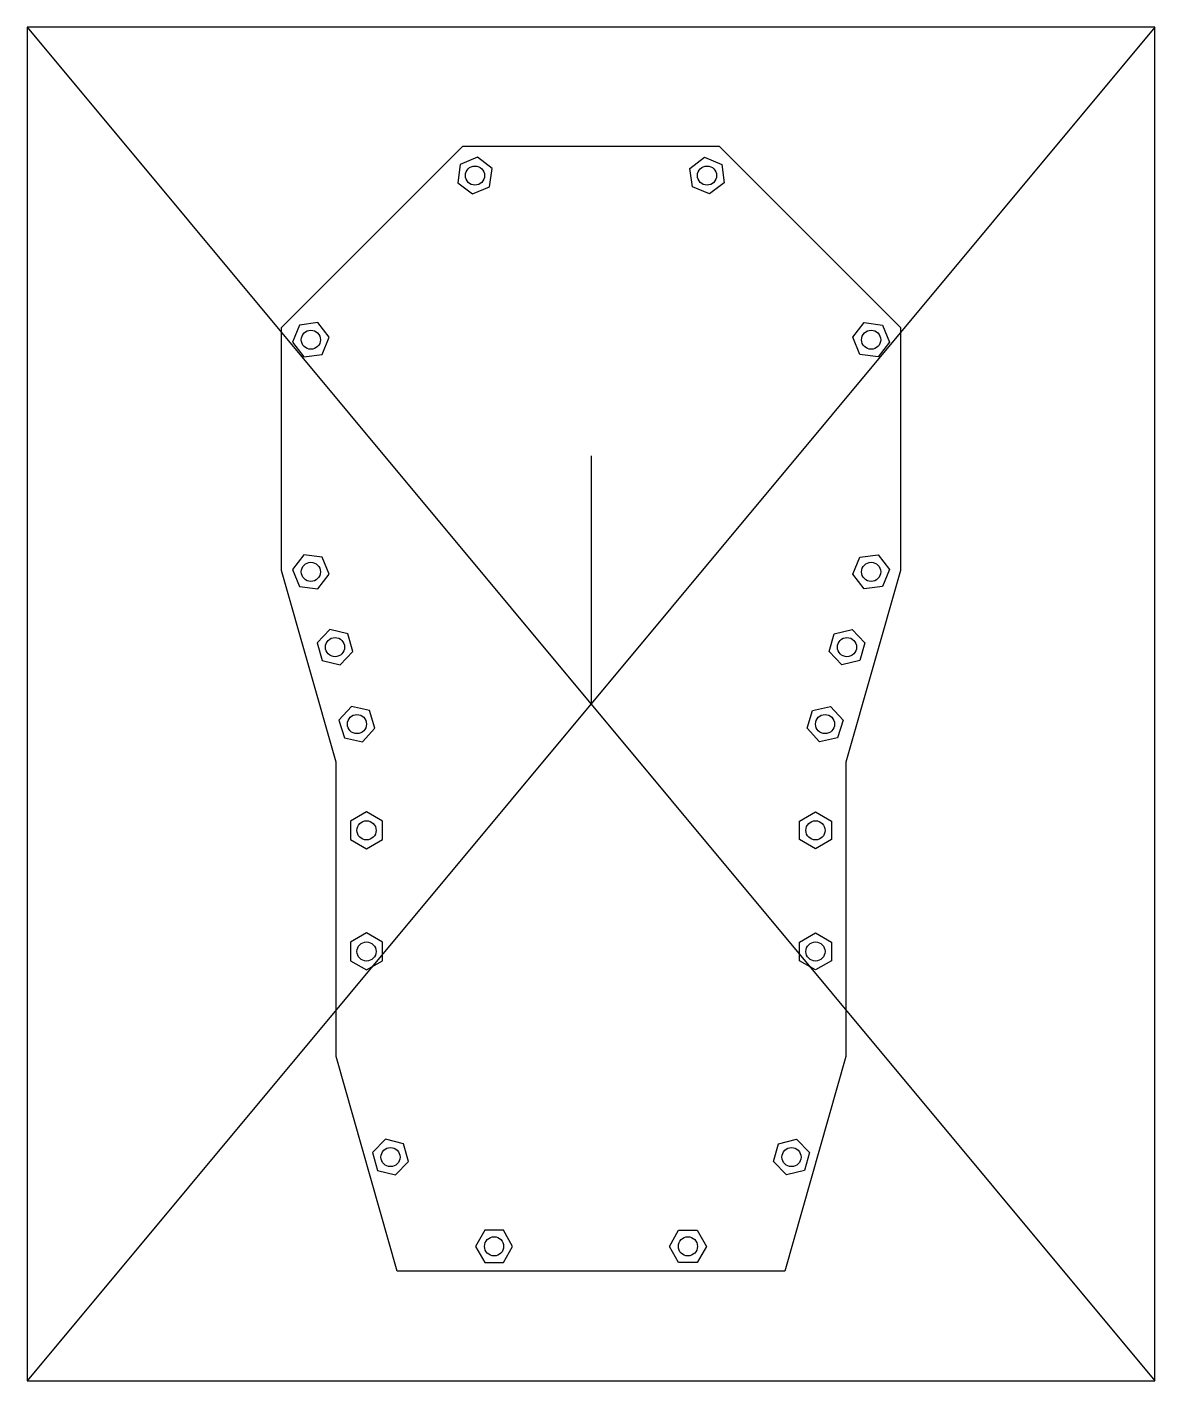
# Model space of a CAD drawing. Header units: millimetres. Extents: x -125 to 125, y -205 to 95.
import ezdxf

# ---------------------------------------------------------------- set-up
doc = ezdxf.new("R2010")
doc.units = ezdxf.units.MM
doc.layers.get('0').update_dxf_attribs({"linetype": 'CONTINUOUS'})

msp = doc.modelspace()

# ---------------------------------------------------------------- linework, layer by layer
for p, q in [((125, 95), (-125, 95)), ((-125, 95), (-125, -205)), ((125, 95), (-125, -205)), ((-125, 95), (125, -205)), ((125, -205), (125, 95)), ((-68.6, 28.42), (-28.42, 68.6)), ((-25.18, 66.15), (-28.97, 64.58)), ((-28.42, 68.6), (28.42, 68.6)), ((-21.93, 63.66), (-25.18, 66.15)), ((21.93, 63.66), (25.18, 66.15)), ((25.18, 66.15), (28.97, 64.58)), ((28.42, 68.6), (68.6, 28.42)), ((-28.97, 64.58), (-29.5, 60.52)), ((-22.47, 59.59), (-21.93, 63.66)), ((22.47, 59.59), (21.93, 63.66)), ((28.97, 64.58), (29.5, 60.52)), ((-29.5, 60.52), (-26.25, 58.02)), ((29.5, 60.52), (26.25, 58.02)), ((-26.25, 58.02), (-22.47, 59.59)), ((26.25, 58.02), (22.47, 59.59)), ((-68.6, -25.4), (-68.6, 28.42)), ((-64.58, 28.97), (-66.15, 25.18)), ((-60.52, 29.5), (-64.58, 28.97)), ((-58.02, 26.25), (-60.52, 29.5)), ((58.02, 26.25), (60.52, 29.5)), ((60.52, 29.5), (64.58, 28.97)), ((64.58, 28.97), (66.15, 25.18)), ((68.6, 28.42), (68.6, -25.4)), ((-66.15, 25.18), (-63.66, 21.93)), ((-59.59, 22.47), (-58.02, 26.25)), ((59.59, 22.47), (58.02, 26.25)), ((66.15, 25.18), (63.66, 21.93)), ((-63.66, 21.93), (-59.59, 22.47)), ((63.66, 21.93), (59.59, 22.47)), ((0, 0), (0, -55)), ((-63.66, -21.93), (-66.15, -25.18)), ((-59.59, -22.47), (-63.66, -21.93)), ((-58.02, -26.25), (-59.59, -22.47)), ((58.02, -26.25), (59.59, -22.47)), ((59.59, -22.47), (63.66, -21.93)), ((63.66, -21.93), (66.15, -25.18)), ((-56.5, -67.86), (-68.6, -25.4)), ((-66.15, -25.18), (-64.58, -28.97)), ((-60.52, -29.5), (-58.02, -26.25)), ((68.6, -25.4), (56.5, -67.86)), ((60.52, -29.5), (58.02, -26.25)), ((66.15, -25.18), (64.58, -28.97)), ((-64.58, -28.97), (-60.52, -29.5)), ((64.58, -28.97), (60.52, -29.5)), ((-57.87, -38.46), (-60.72, -41.42)), ((-53.89, -39.45), (-57.87, -38.46)), ((53.89, -39.45), (57.87, -38.46)), ((57.87, -38.46), (60.72, -41.42)), ((-60.72, -41.42), (-59.58, -45.36)), ((-52.76, -43.38), (-53.89, -39.45)), ((52.76, -43.38), (53.89, -39.45)), ((60.72, -41.42), (59.58, -45.36)), ((-55.6, -46.34), (-52.76, -43.38)), ((55.6, -46.34), (52.76, -43.38)), ((-59.58, -45.36), (-55.6, -46.34)), ((59.58, -45.36), (55.6, -46.34)), ((-53.12, -55.54), (-55.88, -58.57)), ((-49.11, -56.42), (-53.12, -55.54)), ((-47.88, -60.33), (-49.11, -56.42)), ((47.88, -60.33), (49.11, -56.42)), ((49.11, -56.42), (53.12, -55.54)), ((53.12, -55.54), (55.88, -58.57)), ((-55.88, -58.57), (-54.65, -62.47)), ((55.88, -58.57), (54.65, -62.47)), ((-54.65, -62.47), (-50.64, -63.36)), ((-50.64, -63.36), (-47.88, -60.33)), ((50.64, -63.36), (47.88, -60.33)), ((54.65, -62.47), (50.64, -63.36)), ((-56.5, -133.13), (-56.5, -67.86)), ((56.5, -67.86), (56.5, -133.13)), ((-49.75, -78.9), (-53.3, -80.95)), ((-53.3, -80.95), (-53.3, -85.05)), ((-46.2, -80.95), (-49.75, -78.9)), ((-46.2, -85.05), (-46.2, -80.95)), ((46.2, -80.95), (49.75, -78.9)), ((46.2, -85.05), (46.2, -80.95)), ((49.75, -78.9), (53.3, -80.95)), ((53.3, -80.95), (53.3, -85.05)), ((-53.3, -85.05), (-49.75, -87.1)), ((-49.75, -87.1), (-46.2, -85.05)), ((49.75, -87.1), (46.2, -85.05)), ((53.3, -85.05), (49.75, -87.1)), ((-49.75, -105.74), (-53.3, -107.79)), ((-53.3, -107.79), (-53.3, -111.89)), ((-46.2, -107.79), (-49.75, -105.74)), ((-46.2, -111.89), (-46.2, -107.79)), ((46.2, -107.79), (49.75, -105.74)), ((46.2, -111.89), (46.2, -107.79)), ((49.75, -105.74), (53.3, -107.79)), ((53.3, -107.79), (53.3, -111.89)), ((-53.3, -111.89), (-49.75, -113.94)), ((-49.75, -113.94), (-46.2, -111.89)), ((49.75, -113.94), (46.2, -111.89)), ((53.3, -111.89), (49.75, -113.94)), ((-42.95, -180.68), (-56.5, -133.13)), ((56.5, -133.13), (42.95, -180.68)), ((-45.56, -151.46), (-48.41, -154.4)), ((-41.59, -152.45), (-45.56, -151.46)), ((-40.46, -156.4), (-41.59, -152.45)), ((40.46, -156.4), (41.59, -152.45)), ((41.59, -152.45), (45.56, -151.46)), ((45.56, -151.46), (48.41, -154.4)), ((-48.41, -154.4), (-47.29, -158.34)), ((48.41, -154.4), (47.29, -158.34)), ((-47.29, -158.34), (-43.31, -159.34)), ((-43.31, -159.34), (-40.46, -156.4)), ((43.31, -159.34), (40.46, -156.4)), ((47.29, -158.34), (43.31, -159.34)), ((-23.53, -171.63), (-25.58, -175.18)), ((-19.43, -171.63), (-23.53, -171.63)), ((-17.38, -175.18), (-19.43, -171.63)), ((17.38, -175.18), (19.43, -171.63)), ((19.43, -171.63), (23.53, -171.63)), ((23.53, -171.63), (25.58, -175.18)), ((-25.58, -175.18), (-23.53, -178.73)), ((-19.43, -178.73), (-17.38, -175.18)), ((19.43, -178.73), (17.38, -175.18)), ((25.58, -175.18), (23.53, -178.73)), ((-23.53, -178.73), (-19.43, -178.73)), ((23.53, -178.73), (19.43, -178.73)), ((42.95, -180.68), (-42.95, -180.68)), ((-125, -205), (125, -205))]:
    msp.add_line(p, q)
for centre in [(-25.72, 62.09), (25.72, 62.09), (-62.09, 25.72), (62.09, 25.72), (-62.09, -25.72), (62.09, -25.72), (-56.74, -42.4), (56.74, -42.4), (-51.88, -59.45), (51.88, -59.45), (-49.75, -83), (49.75, -83), (-49.75, -109.84), (49.75, -109.84), (-44.44, -155.4), (44.44, -155.4), (-21.48, -175.18), (21.48, -175.18)]:
    msp.add_circle(centre, 2.12)

doc.saveas('drawing.dxf')
